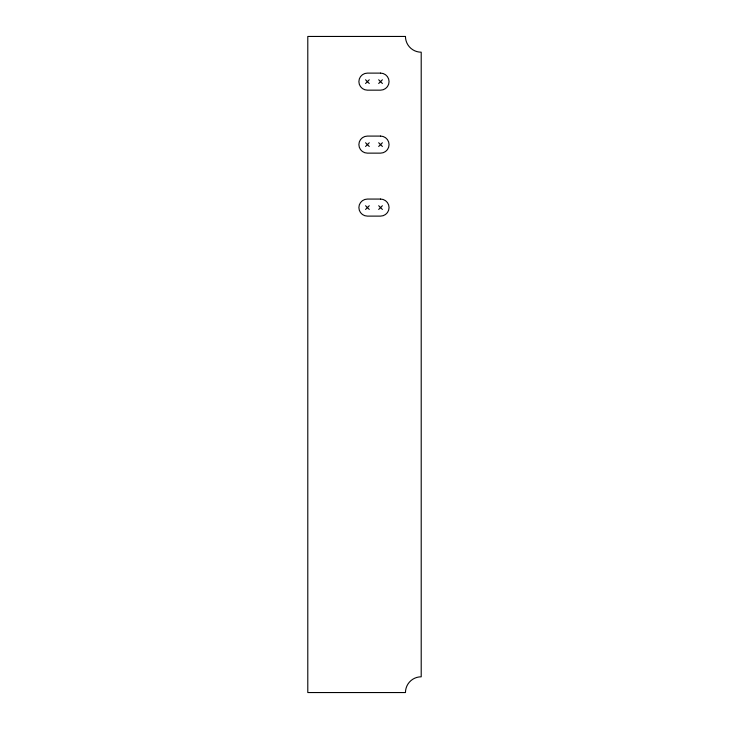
<?xml version="1.0" encoding="UTF-8"?>
<svg xmlns="http://www.w3.org/2000/svg" width="729" height="729" viewBox="0 0 729 729"><rect width="100%" height="100%" fill="white"/><g stroke="black" fill="none" stroke-linecap="round" stroke-linejoin="round"><path stroke-width="1.09" d="M365.557 83.489L369.266 79.78M378.679 83.489L382.388 79.78M365.557 146.465L369.266 142.756M378.679 146.465L382.388 142.756M365.557 209.442L369.266 205.733M378.679 209.442L382.388 205.733M378.679 79.78L382.388 83.489M365.557 79.78L369.266 83.489M378.679 142.756L382.388 146.465M365.557 142.756L369.266 146.465M378.679 205.733L382.388 209.442M365.557 205.733L369.266 209.442M405.461 36.45L307.793 36.45L307.793 692.55L405.461 692.55A15.746 15.746 0 0 1 421.207 676.804L421.207 52.196A15.746 15.746 0 0 1 405.461 36.45M380.529 73.11L367.416 73.11A8.529 8.529 0 0 0 358.887 81.639A8.529 8.529 0 0 0 367.416 90.159L380.529 90.159A8.529 8.529 0 0 0 389.058 81.639A8.529 8.529 0 0 0 380.529 73.11M380.529 136.086L367.416 136.086A8.529 8.529 0 0 0 358.887 144.606A8.529 8.529 0 0 0 367.416 153.136L380.529 153.136A8.529 8.529 0 0 0 389.058 144.606A8.529 8.529 0 0 0 380.529 136.086M380.529 199.063L367.416 199.063A8.529 8.529 0 0 0 358.887 207.583A8.529 8.529 0 0 0 367.416 216.112L380.529 216.112A8.529 8.529 0 0 0 389.058 207.583A8.529 8.529 0 0 0 380.529 199.063"/></g></svg>
